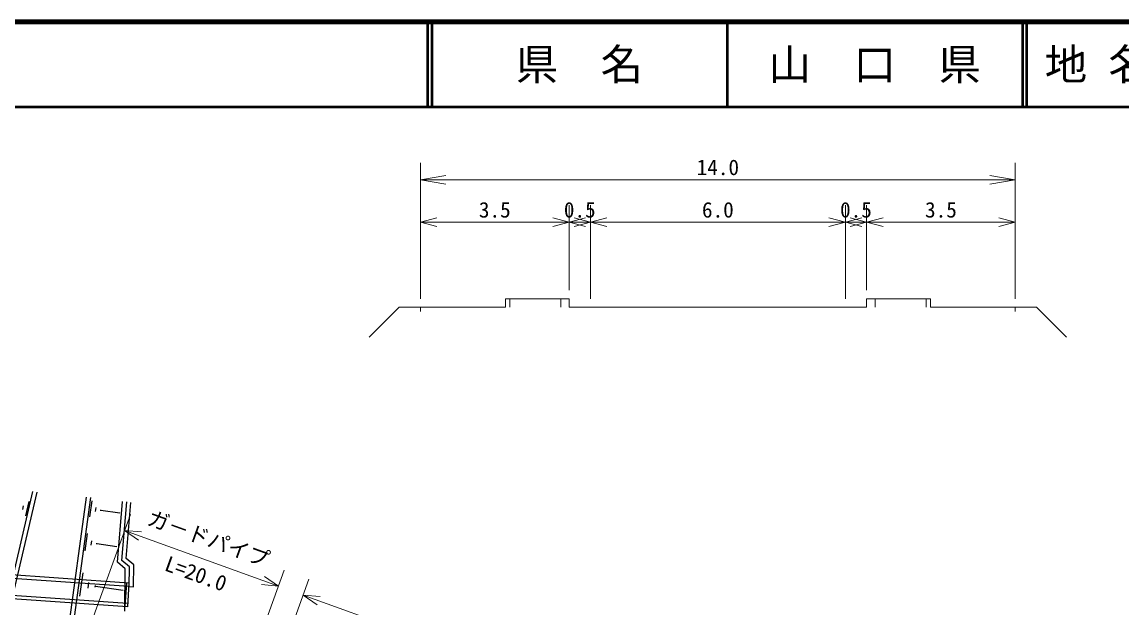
# Model space of a CAD drawing. Units: millimetres, scale not verified, with parts at other scales. Extents: x 40000 to 680000, y 20000 to 380000.
# Drawn here: x 250034 to 379477, y 311109 to 380000 of the extents above; entities that cross this region are included whole.
import ezdxf
from ezdxf.enums import TextEntityAlignment as Align

# ---------------------------------------------------------------- set-up
doc = ezdxf.new("R2010")
doc.units = ezdxf.units.MM
doc.header["$LTSCALE"] = 1000
for name, color, linetype, lineweight in [('S-BGD', 7, 'Continuous', 25), ('S-STR-HTXT', 7, 'Continuous', 13), ('S-TTL', 2, 'Continuous', 140), ('S-TTL-LINE', 7, 'Continuous', 50)]:
    doc.layers.add(name, color=color, linetype=linetype, lineweight=lineweight)
doc.layers.add('S-TTL-TXT', color=7, linetype='Continuous')
doc.styles.add('@ＭＳ ゴシック', font='')
doc.styles.add('ＭＳ ゴシック', font='')
doc.styles.get('@ＭＳ ゴシック').set_extended_font_data('@MS Gothic')
doc.styles.get('ＭＳ ゴシック').set_extended_font_data('MS Gothic')

msp = doc.modelspace()

# ---------------------------------------------------------------- linework, layer by layer
at = {"layer": 'S-BGD'}
for p, q in [((246453, 301697), (251823, 324652)), ((254321, 299810), (257639, 324063)), ((254860, 300059), (258136, 324007)), ((258023, 321709), (258286, 323628)), ((250183, 323028), (250083, 322601)), ((250846, 323550), (250446, 321839)), ((258697, 322350), (258763, 322829)), ((259298, 322451), (259314, 322571)), ((259306, 322511), (261545, 322205)), ((261256, 316386), (261859, 323547)), ((261776, 316602), (262355, 323481)), ((262296, 316819), (262851, 323414)), ((257479, 317732), (257756, 319754)), ((258190, 318407), (258259, 318913)), ((258822, 318514), (258839, 318640)), ((258831, 318577), (261212, 318251)), ((262179, 315614), (261256, 316386)), ((262681, 315845), (261776, 316602)), ((263184, 316077), (262296, 316819)), ((262656, 313528), (262681, 315845)), ((263156, 313493), (263184, 316077)), ((262595, 313532), (241179, 315010)), ((262622, 313931), (241206, 315409)), ((256837, 312399), (257213, 315148)), ((262124, 310624), (262179, 315614)), ((257802, 313317), (257896, 314004)), ((258662, 313462), (258686, 313634)), ((258674, 313548), (261953, 313099)), ((262323, 313952), (262130, 311158)), ((262622, 313931), (262429, 311138)), ((262656, 313528), (263156, 313493)), ((262429, 311138), (241014, 312615)), ((262457, 311537), (241041, 313014))]:
    msp.add_line(p, q, dxfattribs=at)
msp.add_lwpolyline([(229605, 293592), (246019, 302036), (251320, 324696)], dxfattribs=at)
at = {"layer": 'S-STR-HTXT'}
for p, q in [((296924, 347418), (296924, 363418)), ((366924, 347418), (366924, 363418)), ((296924, 361418), (299924, 361918)), ((296924, 361418), (299924, 360918)), ((296924, 361418), (366924, 361418)), ((366924, 361418), (363924, 361918)), ((366924, 361418), (363924, 360918)), ((314424, 348418), (314424, 358418)), ((316924, 347418), (316924, 358418)), ((346924, 347418), (346924, 358418)), ((349424, 348418), (349424, 358418)), ((298856, 356936), (296924, 356418)), ((296924, 356418), (314424, 356418)), ((296924, 356418), (298856, 355901)), ((314424, 356418), (312492, 356936)), ((312492, 355901), (314424, 356418)), ((316356, 356936), (314424, 356418)), ((314424, 356418), (316924, 356418)), ((314424, 356418), (316356, 355901)), ((316924, 356418), (314992, 356936)), ((314992, 355901), (316924, 356418)), ((318856, 356936), (316924, 356418)), ((316924, 356418), (346924, 356418)), ((316924, 356418), (318856, 355901)), ((346924, 356418), (344992, 356936)), ((344992, 355901), (346924, 356418)), ((348856, 356936), (346924, 356418)), ((346924, 356418), (349424, 356418)), ((346924, 356418), (348856, 355901)), ((349424, 356418), (347492, 356936)), ((347492, 355901), (349424, 356418)), ((351356, 356936), (349424, 356418)), ((349424, 356418), (366924, 356418)), ((349424, 356418), (351356, 355901)), ((366924, 356418), (364992, 356936)), ((364992, 355901), (366924, 356418)), ((306924, 346418), (306924, 347418)), ((306924, 347418), (313424, 347418)), ((307424, 346418), (307424, 347418)), ((313424, 346418), (313424, 347418)), ((313424, 347418), (314424, 347418)), ((314424, 346418), (314424, 347418)), ((349424, 346418), (349424, 347418)), ((349424, 347418), (350424, 347418)), ((350424, 346418), (350424, 347418)), ((350424, 347418), (356924, 347418)), ((356424, 346418), (356424, 347418)), ((356924, 346418), (356924, 347418)), ((294424, 346418), (290888, 342883)), ((296924, 346418), (294424, 346418)), ((306924, 346418), (296924, 346418)), ((296924, 345918), (296924, 346418)), ((314424, 346418), (316924, 346418)), ((316924, 346418), (346924, 346418)), ((346924, 346418), (349424, 346418)), ((366924, 346418), (356924, 346418)), ((366924, 346418), (369424, 346418)), ((366924, 345918), (366924, 346418)), ((369424, 346418), (372959, 342883)), ((255200, 300999), (262789, 321997)), ((280203, 313577), (262109, 320116)), ((264102, 319946), (262109, 320116)), ((262109, 320116), (263750, 318973)), ((272031, 290966), (280883, 315458)), ((280203, 313577), (278562, 314720)), ((274961, 289952), (283798, 314404)), ((278210, 313746), (280203, 313577)), ((283118, 312523), (333022, 294487)), ((285111, 312353), (283118, 312523)), ((283118, 312523), (284759, 311380))]:
    msp.add_line(p, q, dxfattribs=at)
at = {"layer": 'S-TTL'}
msp.add_line((680000, 380000), (40000, 380000), dxfattribs=at)
at = {"layer": 'S-TTL-LINE'}
for p, q in [((297750, 380000), (297750, 370000)), ((298250, 380000), (298250, 370000)), ((333000, 380000), (333000, 370000)), ((367750, 380000), (367750, 370000)), ((368250, 380000), (368250, 370000)), ((40000, 370000), (680000, 370000))]:
    msp.add_line(p, q, dxfattribs=at)

# ---------------------------------------------------------------- texts
at = {"layer": 'S-STR-HTXT', "style": 'ＭＳ ゴシック'}
for s, p in [('14.0', (329424, 361418)), ('3.5', (303799, 356418)), ('0.5', (313799, 356418)), ('6.0', (330049, 356418)), ('0.5', (346299, 356418)), ('3.5', (356299, 356418))]:
    msp.add_text(s, height=1833, dxfattribs=at).set_placement(p, align=Align.BOTTOM_LEFT)
msp.add_text('ガ－ドパイプ', height=1833, rotation=340.129, dxfattribs=at).set_placement((271496, 317787), align=Align.BOTTOM_CENTER)
at = {"layer": 'S-STR-HTXT', "style": '@ＭＳ ゴシック'}
msp.add_text('L=20.0', height=1833, rotation=340.129, dxfattribs=at).set_placement((270816, 315906), align=Align.TOP_CENTER)
at = {"layer": 'S-TTL-TXT', "style": 'ＭＳ ゴシック'}
for s, p in [('県\u3000名', (315625, 375000)), ('山\u3000口\u3000県', (350375, 375000))]:
    msp.add_text(s, height=3666, dxfattribs=at).set_placement(p, align=Align.MIDDLE_CENTER)
msp.add_text('地 名', height=3666, dxfattribs=at).set_placement((370380, 375000), align=Align.MIDDLE_LEFT)

doc.saveas('drawing.dxf')
